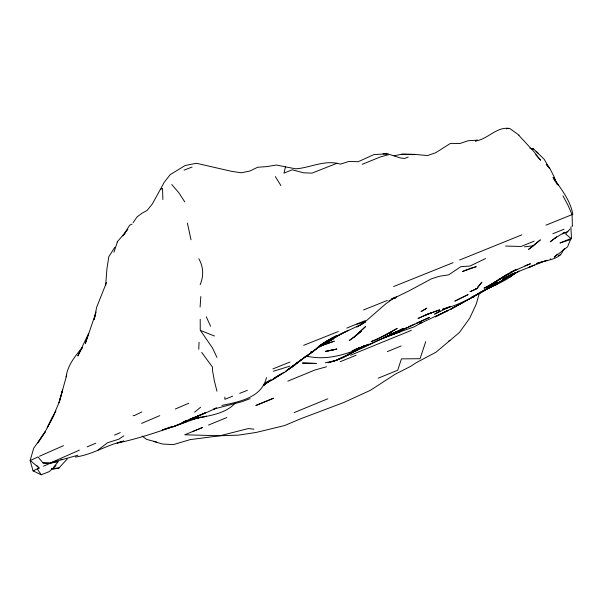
<?xml version="1.0" encoding="UTF-8"?>
<svg xmlns="http://www.w3.org/2000/svg" width="603" height="603" viewBox="0 0 603 603"><rect width="100%" height="100%" fill="white"/><g stroke="black" fill="none" stroke-linecap="round" stroke-linejoin="round"><path stroke-width="0.9" d="M224.859 397.158L224.851 399.299L232.645 396.179M198.749 349.235L199.065 342.248M105.631 285.611L106.912 268.9L108.804 256.712L114.856 247.222M200.09 307.115L200.822 296.51M569.948 229.057L565.614 233.949L570.973 238.471L567.574 246.846L554.18 257.202L557.376 254.119M56.071 465.546L49.227 471.636L41.17 474.765L33.052 470.837L30.15 460.617L33.64 448.338L45.383 431.544L37.778 442.971L45.315 431.484L53.886 415.316M200.188 284.669C203.867 275.842 203.505 266.91 198.847 258.725M479.475 292.764L476.287 304.01L469.699 318.211L459.38 332.532L436.059 352.152L416.002 362.825L410.53 366.42L395.078 374.282L370.295 390.367L343.876 402.465L300.513 418.829L284.586 425.56L256.034 432.472L238.434 435.14L219.989 435.758L184.752 434.786L202.57 427.504L192.327 431.688M336.964 163.277C322.65 160.564 309.558 167.89 295.681 168.817L285.528 166.88L283.923 173.136L292.214 169.797L303.686 172.827L312.007 173.129L336.964 163.277L340.484 164.114L348.76 161.498L358.197 161.702L373.958 154.579L388.37 153.75M95.538 314.472L94.121 319.552L96.691 307.161L106.573 282.377M81.375 349.212L82.257 347.486L77.802 355.958L88.686 333.323L85.347 343.431L96.148 311.992M425.733 341.637L420.065 358.71L401.425 358.86L397.716 370.234L378.164 378.202M113.929 252.235L117.412 241.788M266.511 377.523C261.725 397.874 239.27 401.719 221.912 405.435M563.262 249.68C561.205 258.092 551.346 259.207 544.403 261.468M160.496 189.236L164.076 182.521L170.182 174.651L185.121 165.516L193.759 163.797L196.706 163.33L231.235 171.26L241.215 172.782L249.853 171.048L257.639 167.257L266.722 166.616L276.408 165.018L285.528 166.88M563.797 249.25L562.878 250.878L564.506 248.64M473.461 297.754L474.418 296.141M117.186 241.939L127.813 229.547M55.943 411.133L52.129 417.397L47.215 427.768L52.989 416.733L58.823 403.068L62.584 390.028L59.064 402.774L66.677 375.217L66.157 376.845C67.604 365.147 75.134 356.305 82.204 347.554M133.127 222.613L137.115 216.869L141.969 213.236L147.155 210.387L152.16 204.191L160.353 189.463L162.539 188.392L162.87 199.518M477.297 288.468L470.114 291.641L477.297 288.468L481.895 282.114L477.591 287.096M125.153 233.112L122.922 235.954L129.637 225.251L132.132 224.052M67.28 458.928L58.981 467.973L53.139 469.224L51.398 468.84M53.705 467.069L57.963 461.996M497.068 284.345L489.161 287.85C498.018 283.84 507.221 279.943 514.668 273.543L509.181 277.192L519.002 270.943M510.319 276.928L512.128 274.945M570.905 226.879L571.463 238.479M263.526 385.709L270.483 379.898L264.129 384.088M235.358 403.038C227.203 411.857 215.188 414.691 203.837 416.846M263.398 385.588L267.302 381.955M518.791 135.283L533.926 151.639L540.612 160.24L535.728 154.805M474.953 289.515L476.272 288.302M299.186 361.438L300.98 359.855M30.15 460.617L37.966 456.923L43.024 462.968L49.815 463.436L58.137 461.529L55.378 461.883M533.451 245.768L540.363 239.843L528.582 249.371L533.451 245.768L524.542 246.831M200.603 407.244L194.611 412.211M564.657 232.208L554.994 238.132L550.17 241.848L555.838 237.454M572.021 226.238L572.496 225.861M321.851 344.343L339.059 334.861L360.059 325.025L365.101 321.836L385.739 303.852L392.96 298.681L408.54 291.113L431.499 278.767L439.783 276.189L448.594 274.878L460.911 266.654L470.001 266.036L485.611 258.536M322.417 344.102L320.849 345.052L326.17 342.549L329.645 339.791M554.994 238.132L556.69 236.798M293.978 365.222L287.97 369.684L307.364 355.295L285.332 371.44M295.485 364.099L299.993 360.752L285.777 371.629L278.209 375.963M263.466 385.279L268.84 381.488M328.371 341.388L330.866 340.296L326.2 342.587L331.967 338.471M269.91 380.719L267.732 382.249L272.111 379.664M326.17 342.549L331.092 339.09L324.64 342.474M391.965 299.028L393.352 298.07M97.912 450.124L107.575 442.73L118.829 439.195L123.796 435.833M499.126 279.423L486.689 287.352L491.86 284.488L496.864 281.217L484.036 288.189L489.342 285.641L517.02 269.322L514.555 270.619L530.429 263.76L524.904 265.78M319.892 345.489L322.206 343.959M564.807 232.449L562.599 233.904L567.905 231.348M318.135 346.68L320.344 345.233M280.636 374.576L273.28 379.415L265.524 383.267M449.634 306.761L442.308 309.384C462.192 304.153 479.965 293.555 496.947 282.294L483.259 290.691M290.593 367.657L295.236 364.627L290.352 368.199L318.912 346.755L311.939 352.521L304.636 357.481L331.145 338.343L336.444 335.773L326.057 341.396M274.282 378.089L275.842 377.109M278.179 375.639L280.516 374.169M272.842 379.227L277.893 376.076L276.287 376.935M278.639 375.609L283.847 372.368M499.872 278.963L505.088 275.744M505.382 275.563L511.645 271.697L510.198 272.594M481.691 291.656L479.347 293.111L494.43 284.33L481.865 291.942L477.177 294.174M507.304 274.373L508.751 273.483M329.065 340.115L330.512 339.225M349.521 353.735L347.162 355.167L353.23 351.73M327.127 341.253L329.487 339.828M515.663 272.42L499.578 282.279L492.583 285.739M320.849 345.052L324.595 342.805M328.138 340.311L323.412 343.13L331.092 339.09M275.639 377.41L277.893 376.076M386.938 336.482L414.351 326.788L421.896 322.409L419.469 323.788L450.825 309.135L491.694 286.719M440.084 310.899L434.559 314.163L450.449 306.467M515.731 272.36L499.578 282.279L494.656 284.639M388.95 300.859L390.495 299.955M448.338 341.336L449.921 340.416M466.059 300.731L450.825 309.135L471.245 297.897M330.24 340.032L331.831 339.127M333.421 338.223L335.012 337.318M508.744 275.948L502.706 279.385L512.286 274.018M365.539 322.032L356.788 326.984L361.981 324.173M335.803 336.858L343.446 332.713M347.554 354.858L336.542 360.24L328.22 362.72L336.542 360.24L349.74 354.142L337.921 359.501M349.152 353.976L350.75 353.087M512.392 273.935L502.985 279.114L520.261 270.8L547.019 260.187M509.497 275.526L512.46 273.898M352.092 350.818L359.795 347.486M495.817 283.938L504.628 279.129L497.174 283.712L478.895 293.133M476.506 294.611L471.697 297.226L475.526 295.169M478.111 293.744L484.526 290.254M477.056 294.347L478.586 293.518M512.407 271.29L515.475 269.662M43.506 466.187L51.217 462.833M475.631 140.989C488.038 139.187 496.676 126.246 509.814 128.514L518.979 135.11M379.815 337.755L391.995 331.582L376.581 339.557L371.101 341.66L379.008 338.162M316.974 347.878C328.024 342.79 337.65 335.125 348.768 330.21M199.194 415.354L197.558 416.153L205.48 412.686L192.161 418.467L196.789 416.485M394.008 332.939L397.995 331.605C368.735 343.062 339.074 363.722 306.264 356.072M141.871 411.939L134.484 415.527L133.037 415.716M531.605 266.119L528.326 267.694L534.65 264.89M552.868 233.73L564.039 229.238M406.874 327.587L390.744 334.07M344.207 332.359L346.484 331.281M216.688 407.914L203.075 414.118L189.546 419.387L196.759 416.477M33.949 470.642L33.052 470.837L39.172 468.079L36.708 465.403M408.389 326.871L414.683 323.984M39.481 456.237L63.511 445.647M475.609 140.906L477.222 140.175L468.109 140.748L459.901 143.522L450.494 143.378L435.66 152.763L427.467 155.566L414.954 154.398L401.862 154.225L394.091 155.793M266.556 382.264L268.855 381.232M475.684 140.861L477.222 140.175M558.544 255.612L560.782 254.609M43.024 462.968L50.486 462.863L79.362 450.17M216.085 408.043L213.711 409.098L242.052 401.651L250.155 398.621M416.251 323.261L429.54 317.389L400.686 330.859L389.425 334.507M114.57 435.102L120.306 432.607M570.513 238.675L570.89 239.466L559.976 242.994L570.973 238.471M188.769 403.241L175.269 409.038M171.742 426.517L162.147 430.007L173.468 426.638L186.772 420.819L182.068 422.62M384.669 337.363L397.995 331.605M141.584 423.389L159.765 415.64M95.726 443.228L87.111 446.876M392.297 298.575L396.578 296.804M411.359 330.354L350.426 355.257M357.571 348.7L365.561 345.406L354.617 349.808M226.841 417.525L208.502 425.07M387.39 351.609L401.093 345.964M294.128 412.61L327.806 398.787M346.755 328.115L355.167 324.67L365.101 321.836M459.599 260.036L521.836 234.853M453.041 262.704L393.631 286.553M287.819 381.164L314.781 370.046L326.532 366.767M545.971 225.168L572.089 214.623L567.905 205.05L562.923 195.824M363.571 309.942L387.284 300.437M534.085 241.192L521.15 246.454L505.533 246.077M340.152 361.725L356.177 355.227M362.245 164.302L380.749 156.795L389.606 154.451L400.4 157.956L404.598 158.476L408.193 157.066M506.452 128.884L508.05 128.235M469.752 268.576L462.539 271.486L476.264 266.692L470.559 268.252M356.908 323.962L365.365 320.555M289.945 362.041L272.858 368.93M338.291 331.522L303.671 345.323M239.685 393.39L247.396 390.307M123.721 441.072L117.08 443.115C145.707 437.16 172.993 426.517 200.535 416.975M184.028 170.136L192.101 167.039M60.963 459.644L62.147 459.185M173.189 426.841L186.742 421.618M381.533 338.788L400.663 331.673M395.101 333.61C379.491 339.037 365.199 347.486 349.755 353.305L357.707 349.921L342.089 358.137L333.881 361.039L335.502 360.421M273.287 371.282L289.862 366.127M186.116 420.773L188.505 419.944M182.151 422.635L195.063 418.248L191.769 419.062M390.94 333.979L397.648 331.635L395.146 332.381M391.566 299.178L395.613 297.852L391.317 299.246M123.645 441.11C106.904 444.773 92.425 454.813 75.337 457.021M544.66 261.061L536.323 263.519L542.044 261.981M184.571 421.361L191.279 419.484M184.624 421.361L197.912 417.902L189.297 419.673L206.573 416.221L192.116 419.251L198.01 417.66M77.953 455.22L50.486 462.863M192.116 419.251L197.912 417.902M325.266 362.818L336.64 360.323M336.768 349.114L325.379 351.391L336.768 349.114L328.175 350.946M51.715 468.501L58.981 467.973M550.17 259.026L550.735 258.989M310.99 351.881L312.859 351.881L311.035 351.858M401.862 154.225L414.954 154.398M531.725 148.866L533.58 148.956L544.117 159.184L549.484 168.29L546.235 164.25L549.657 168.033L554.406 177.388L554.933 179.996M382.98 153.788L387.036 154.067M253.901 429.193L248.413 428.537L219.989 435.758L190.164 439.61L173.513 444.577L162.697 444.057L153.516 441.426M529.886 148.248L533.58 148.956M411.261 154.36L412.972 154.76M156.78 442.074L146.604 439.391L142.082 436.014M306.218 355.845L307.997 356.388M214.457 336.007L200.437 330.436L212.49 347.976L216.967 357.421M30.293 460.496L39.172 468.079M536.142 151.315L538.479 153.569M171.727 184.503L178.872 192.787L184.789 201.937M201.688 352.408L212.444 367.039L212.505 370.446L214.389 380.953L216.937 391.189M37.341 468.93L41.17 474.765M275.345 176.596L280.892 185.573M555.273 181.465L553.245 177.531L558.182 185.076L553.109 177.531C561.129 189.048 570.348 200.181 572.85 214.457M206.256 316.779L210.605 326.283M557.051 184.36L554.195 177.395L554.775 180.003M187.405 223.072L191.015 239.738M572.089 214.623L572.383 225.891M200.211 319.273L200.256 330.203M365.576 326.509L354.24 337.107L349.288 340.507L361.205 331.318L354.24 337.107L365.576 326.509M501.779 277.712L489.342 285.641L506.814 274.516L501.779 277.712M421.716 311.193L421.082 311.585L426.826 308.178L421.716 311.193M397.068 328.469L384.367 335.758L397.068 328.469M333.565 338.698L320.841 345.934L333.565 338.698M467.996 294.641L454.948 301.078L467.996 294.641M448.323 310.326L435.276 316.786L448.323 310.326M403.068 328.499L390.058 335.019L403.068 328.499M425.861 314.849L418 318.474L431.341 312.738L425.861 314.849L439.527 309.919L425.861 314.849M363.315 346.341L355.371 349.748L368.795 344.215L363.315 346.341M360.534 347.735L357.978 348.805L365.961 345.496L360.534 347.735M262.561 402.736L255.86 405.502L273.604 398.199L262.561 402.736M334.228 341.185L320.517 346.024L334.228 341.185M316.168 363.436L302.563 363.051L316.168 363.436"/></g></svg>
